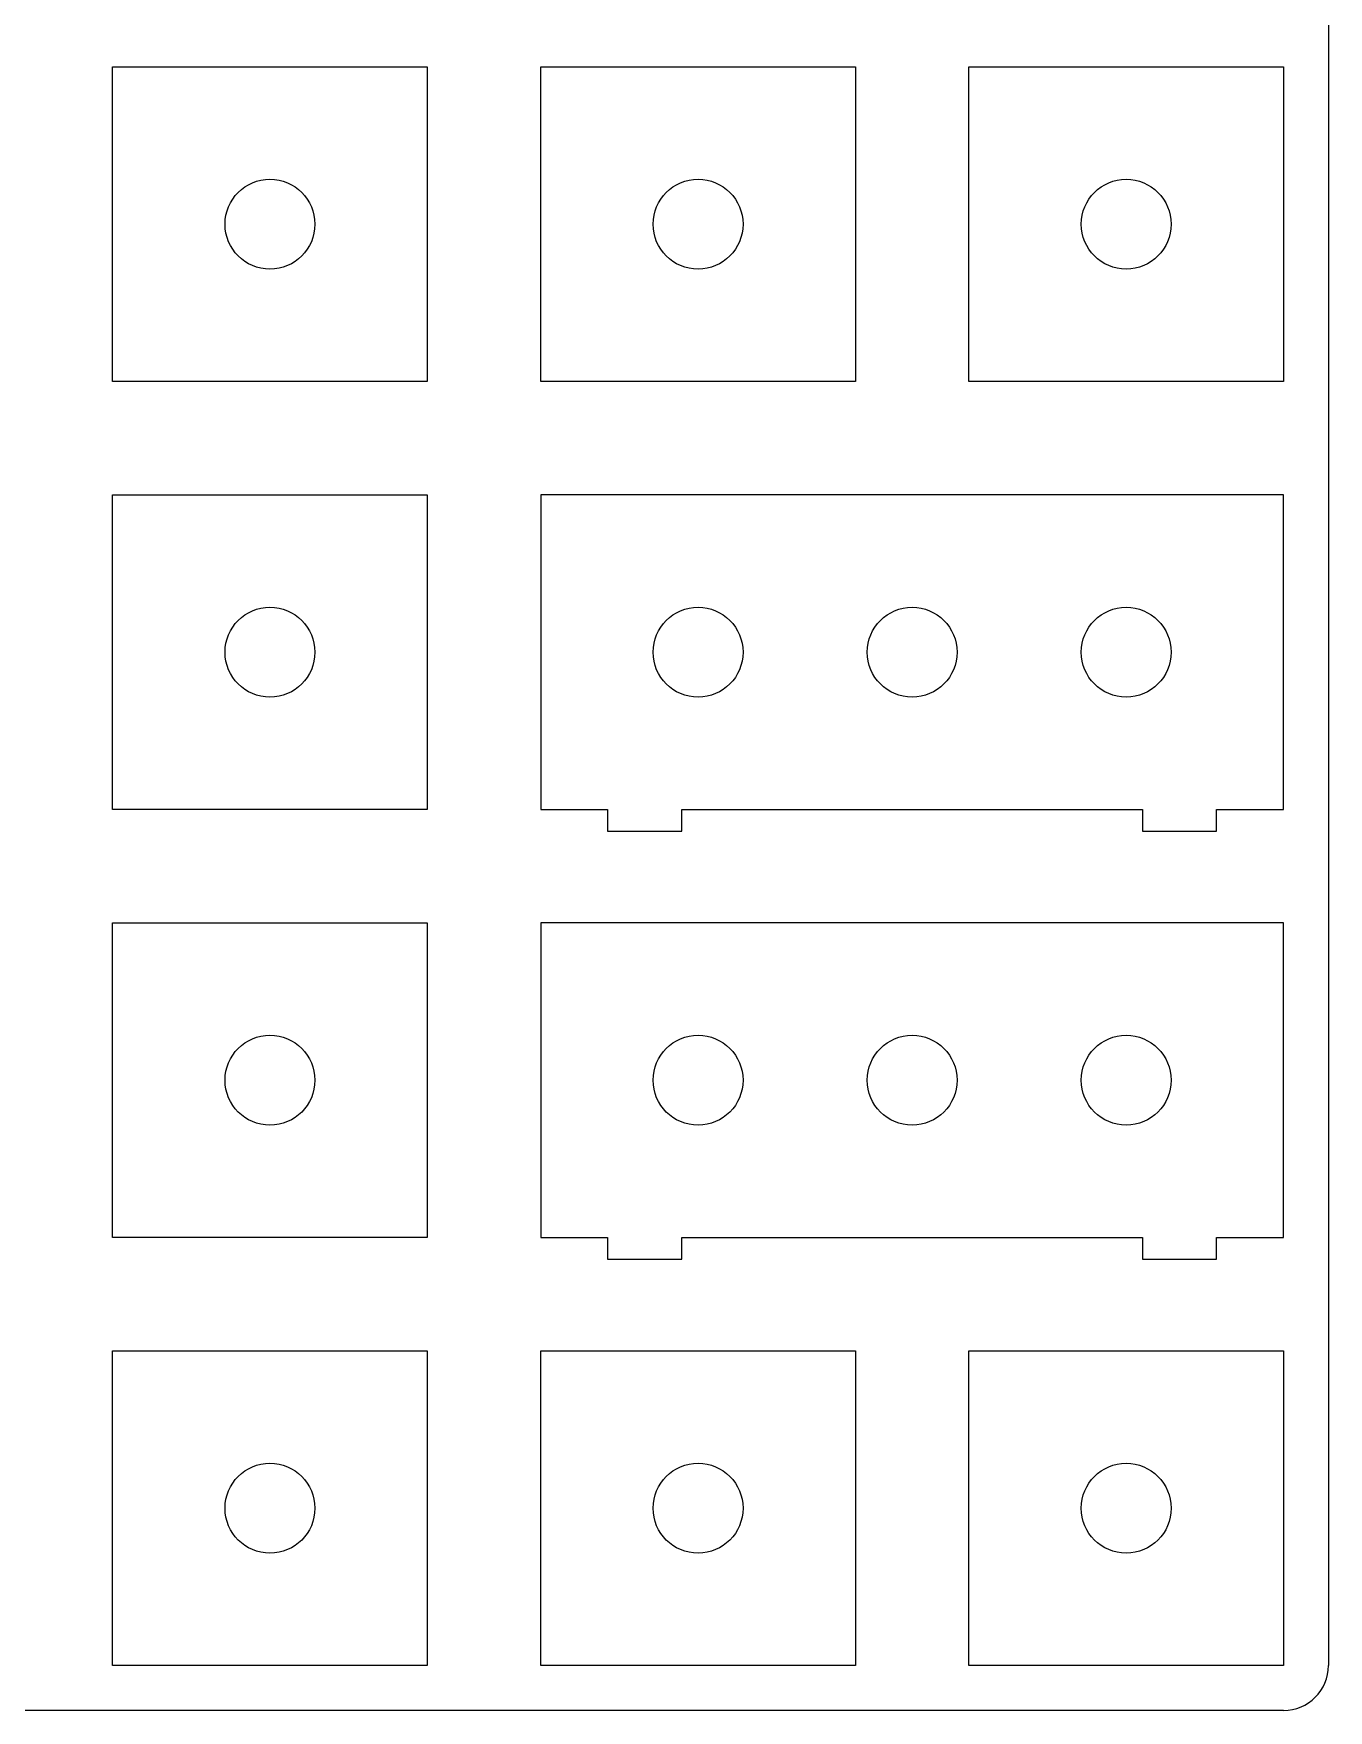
# Model space of a CAD drawing. Extents: x -156 to 152, y -57 to 92.
# Drawn here: x 94.3 to 151.9, y -56.6 to 18 of the extents above; entities that cross this region are included whole.
import ezdxf

# ---------------------------------------------------------------- set-up
doc = ezdxf.new("R2010")
doc.units = 0
doc.header["$MEASUREMENT"] = 0
doc.layers.get('0').update_dxf_attribs({"color": 50})

msp = doc.modelspace()

# ---------------------------------------------------------------- linework, layer by layer
at = {"linetype": 'Continuous'}
for p, q in [((151.875, 54.641), (151.875, -54.609)), ((149.875, -56.609), (-149.875, -56.609))]:
    msp.add_line(p, q, dxfattribs=at)
at = {"color": 0}
for p, q in [((97.775, 16.541), (111.775, 16.541)), ((97.775, 2.542), (97.775, 16.541)), ((111.775, 16.541), (111.775, 2.542)), ((116.826, 16.541), (130.825, 16.541)), ((116.826, 2.542), (116.826, 16.541)), ((130.825, 16.541), (130.825, 2.542)), ((135.875, 16.541), (149.875, 16.541)), ((135.875, 2.542), (135.875, 16.541)), ((149.875, 16.541), (149.875, 2.542)), ((111.775, 2.542), (97.775, 2.542)), ((130.825, 2.542), (116.826, 2.542)), ((149.875, 2.542), (135.875, 2.542)), ((97.775, -2.509), (111.775, -2.509)), ((97.775, -16.508), (97.775, -2.509)), ((111.775, -2.509), (111.775, -16.508)), ((116.826, -2.509), (116.826, -16.508)), ((149.875, -2.509), (116.826, -2.509)), ((149.875, -16.508), (149.875, -2.509)), ((111.775, -16.508), (97.775, -16.508)), ((116.826, -16.508), (119.8, -16.508)), ((119.8, -16.508), (119.8, -17.479)), ((123.1, -17.479), (123.1, -16.508)), ((123.1, -16.508), (143.601, -16.508)), ((143.601, -16.508), (143.601, -17.479)), ((146.899, -17.479), (146.899, -16.508)), ((146.899, -16.508), (149.875, -16.508)), ((119.8, -17.479), (123.1, -17.479)), ((143.601, -17.479), (146.899, -17.479)), ((97.775, -21.559), (111.775, -21.559)), ((97.775, -35.559), (97.775, -21.559)), ((111.775, -21.559), (111.775, -35.559)), ((116.826, -21.559), (116.826, -35.559)), ((149.875, -21.559), (116.826, -21.559)), ((149.875, -35.559), (149.875, -21.559)), ((111.775, -35.559), (97.775, -35.559)), ((116.826, -35.559), (119.8, -35.559)), ((119.8, -35.559), (119.8, -36.529)), ((123.1, -36.529), (123.1, -35.559)), ((123.1, -35.559), (143.601, -35.559)), ((143.601, -35.559), (143.601, -36.529)), ((146.899, -36.529), (146.899, -35.559)), ((146.899, -35.559), (149.875, -35.559)), ((119.8, -36.529), (123.1, -36.529)), ((143.601, -36.529), (146.899, -36.529)), ((97.775, -40.608), (111.775, -40.608)), ((97.775, -54.609), (97.775, -40.608)), ((111.775, -40.608), (111.775, -54.609)), ((116.826, -40.608), (130.825, -40.608)), ((116.826, -54.609), (116.826, -40.608)), ((130.825, -40.608), (130.825, -54.609)), ((135.875, -40.608), (149.875, -40.608)), ((135.875, -54.609), (135.875, -40.608)), ((149.875, -40.608), (149.875, -54.609)), ((111.775, -54.609), (97.775, -54.609)), ((130.825, -54.609), (116.826, -54.609)), ((149.875, -54.609), (135.875, -54.609))]:
    msp.add_line(p, q, dxfattribs=at)
at = {"linetype": 'Continuous'}
for centre in [(104.775, 9.541), (123.825, 9.541), (142.875, 9.541), (104.775, -9.509), (123.825, -9.509), (133.35, -9.509), (142.875, -9.509), (104.775, -28.559), (123.825, -28.559), (133.35, -28.559), (142.875, -28.559), (104.775, -47.609), (123.825, -47.609), (142.875, -47.609)]:
    msp.add_circle(centre, 2, dxfattribs=at)
msp.add_arc((149.875, -54.609), 2, 270, 0, dxfattribs=at)

doc.saveas('drawing.dxf')
